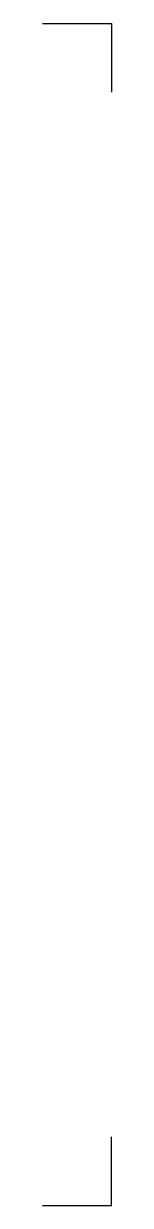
# Model space of a CAD drawing. Header units: millimetres. Extents: x -414.8 to -410.8, y -3 to 66.
import ezdxf

# ---------------------------------------------------------------- set-up
doc = ezdxf.new("R2010")
doc.units = ezdxf.units.MM
doc.layers.add('hh', color=5, linetype='Continuous')

msp = doc.modelspace()

# ---------------------------------------------------------------- linework, layer by layer
at = {"layer": 'hh', "extrusion": (-1.71335e-43, 1, 4.82265e-30)}
msp.add_line((-414.803, 66, 1165.415), (-410.803, 66, 1165.415), dxfattribs=at)
at = {"layer": 'hh', "extrusion": (0, -1, 0)}
for p, q in [((-414.803, 66, 1165.415), (-410.803, 66, 1165.415)), ((-410.803, 66, 1165.415), (-410.803, 62, 1165.415))]:
    msp.add_line(p, q, dxfattribs=at)
at = {"layer": 'hh', "extrusion": (1.27974e-43, -1, 0)}
for p, q in [((-410.803, -3, 1165.415), (-410.803, 1, 1165.415)), ((-414.803, -3, 1165.415), (-410.803, -3, 1165.415))]:
    msp.add_line(p, q, dxfattribs=at)

doc.saveas('drawing.dxf')
